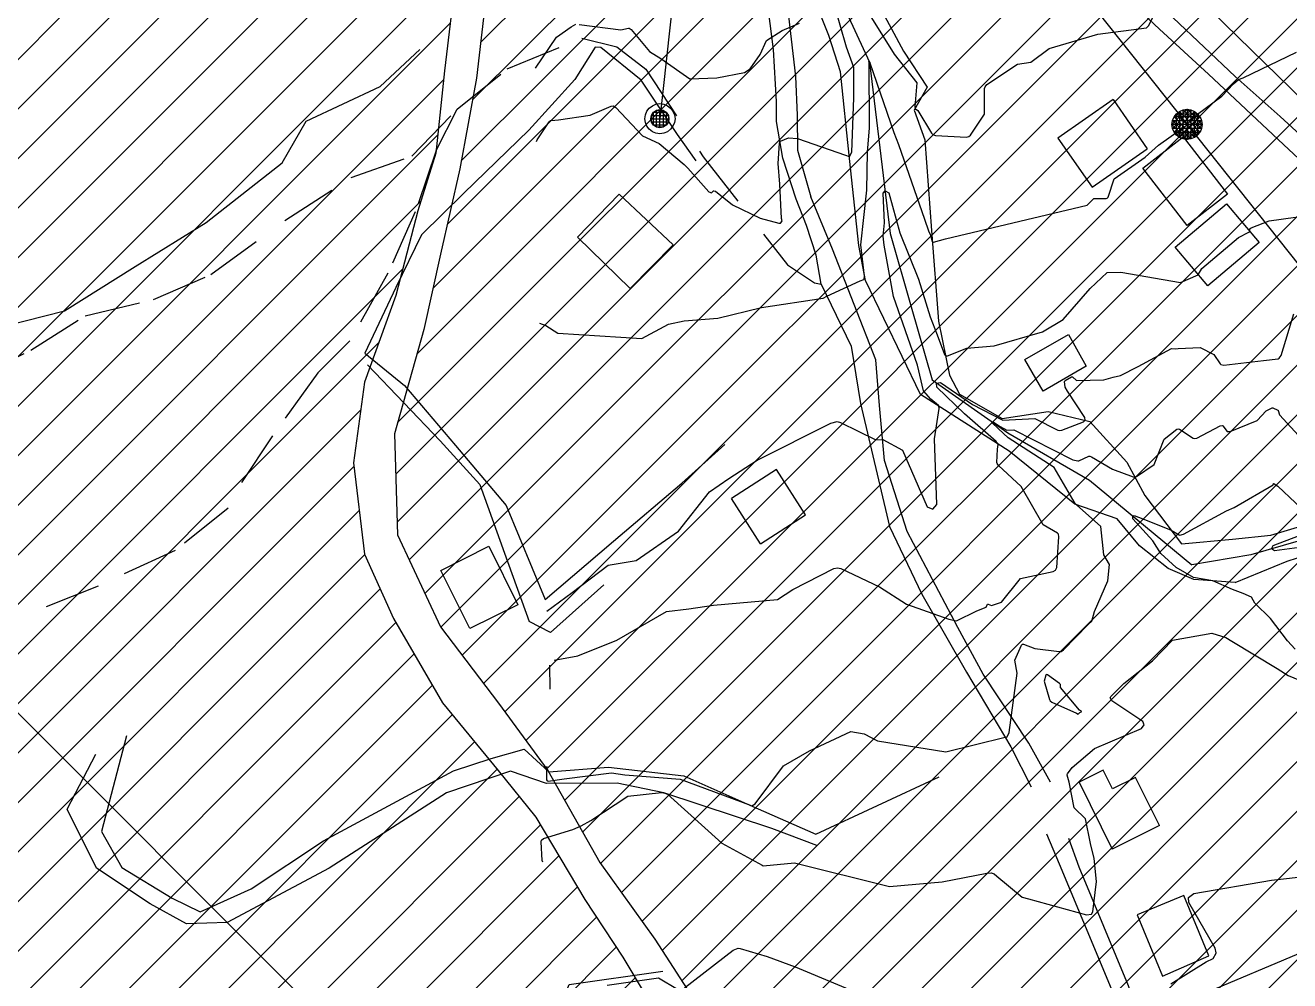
# Model space of a CAD drawing. Extents: x 13365 to 36625, y 86498 to 171760.
# Drawn here: x 14582.9 to 14808.6, y 87735.4 to 87905.8 of the extents above; entities that cross this region are included whole.
import ezdxf

# ---------------------------------------------------------------- set-up
doc = ezdxf.new("R2010")
doc.units = 0
doc.header["$LTSCALE"] = 5
doc.header["$MEASUREMENT"] = 0
for name, pattern in [('A_CONTINUOUS_LINE', [0]), ('EASEMENT_2', [5.5, 2, -1.5, 2]), ('KERB', [16, 5, -6, 5])]:
    doc.linetypes.add(name, pattern=pattern)
doc.layers.get('0').update_dxf_attribs({"linetype": 'A_CONTINUOUS_LINE'})
for name, color, linetype in [('Agricultural', 40, 'Continuous'), ('BOUNDARY', 7, 'A_CONTINUOUS_LINE'), ('CONTOUR', 255, 'Continuous'), ('DRAINAGE', 162, 'A_CONTINUOUS_LINE'), ('ELECTRIC', 240, 'A_CONTINUOUS_LINE'), ('EXISTING BUILDING', 21, 'A_CONTINUOUS_LINE'), ('EXISTING ROAD', 25, 'A_CONTINUOUS_LINE'), ('RELIEF', 255, 'A_CONTINUOUS_LINE'), ('Residential', 51, 'Continuous'), ('STREAM & RIVER FRONT', 161, 'A_CONTINUOUS_LINE'), ('TELECOM', 94, 'A_CONTINUOUS_LINE'), ('text', 7, 'Continuous')]:
    doc.layers.add(name, color=color, linetype=linetype)

# ---------------------------------------------------------------- blocks, each defined once
blk = doc.blocks.new('S038')
at = {"color": 0}
for p, q in [((-0.5, 0), (0, 0.5)), ((-0.48, -0.13), (0.13, 0.48)), ((0.25, 0.43), (-0.43, -0.25)), ((-0.35, 0.35), (-0.25, 0.43)), ((-0.25, 0.43), (-0.13, 0.48)), ((0.43, -0.25), (-0.25, 0.43)), ((-0.25, 0.43), (-0.25, -0.43)), ((-0.13, 0.48), (0, 0.5)), ((-0.13, -0.48), (-0.13, 0.48)), ((-0.13, 0.48), (0.48, -0.13)), ((0, 0.5), (0.13, 0.48)), ((0.5, 0), (0, 0.5)), ((0, 0.5), (0, -0.5)), ((0.13, 0.48), (0.25, 0.43)), ((0.13, 0.48), (0.13, -0.48)), ((0.25, 0.43), (0.35, 0.35)), ((0.25, -0.43), (0.25, 0.43)), ((-0.5, 0), (-0.48, 0.13)), ((-0.48, -0.13), (-0.5, 0)), ((0, -0.5), (-0.5, 0)), ((-0.5, 0), (0.5, 0)), ((-0.48, 0.13), (-0.43, 0.25)), ((0.13, -0.48), (-0.48, 0.13)), ((-0.48, 0.13), (0.48, 0.13)), ((-0.43, 0.25), (-0.35, 0.35)), ((0.43, 0.25), (-0.43, 0.25)), ((-0.43, 0.25), (0.25, -0.43)), ((-0.35, -0.35), (0.35, 0.35)), ((0.35, -0.35), (-0.35, 0.35)), ((-0.35, 0.35), (0.35, 0.35)), ((-0.35, -0.35), (-0.35, 0.35)), ((-0.25, -0.43), (0.43, 0.25)), ((0.48, 0.13), (-0.13, -0.48)), ((0, -0.5), (0.5, 0)), ((0.35, 0.35), (0.43, 0.25)), ((0.35, 0.35), (0.35, -0.35)), ((0.43, 0.25), (0.48, 0.13)), ((0.48, 0.13), (0.5, 0)), ((0.5, 0), (0.48, -0.13)), ((-0.43, -0.25), (-0.48, -0.13)), ((0.48, -0.13), (-0.48, -0.13)), ((-0.35, -0.35), (-0.43, -0.25)), ((-0.43, -0.25), (0.43, -0.25)), ((-0.25, -0.43), (-0.35, -0.35)), ((0.35, -0.35), (-0.35, -0.35)), ((0.35, -0.35), (0.25, -0.43)), ((0.43, -0.25), (0.35, -0.35)), ((0.48, -0.13), (0.43, -0.25)), ((-0.13, -0.48), (-0.25, -0.43)), ((0, -0.5), (-0.13, -0.48)), ((0.13, -0.48), (0, -0.5)), ((0.25, -0.43), (0.13, -0.48))]:
    blk.add_line(p, q, dxfattribs=at)
blk = doc.blocks.new('S034')
at = {"color": 0}
for p, q in [((-0.35, 0.35), (-0.25, 0.43)), ((-0.25, 0.43), (-0.13, 0.48)), ((-0.13, 0.48), (0, 0.5)), ((0, 0.5), (0.13, 0.48)), ((0.13, 0.48), (0.25, 0.43)), ((0.25, 0.43), (0.35, 0.35)), ((-0.5, 0), (-0.48, 0.13)), ((-0.48, -0.13), (-0.5, 0)), ((-0.48, 0.13), (-0.43, 0.25)), ((-0.43, 0.25), (-0.35, 0.35)), ((-0.3, 0), (-0.28, 0.11)), ((-0.28, -0.11), (-0.3, 0)), ((0.3, 0), (-0.3, 0)), ((-0.28, 0.11), (-0.21, 0.21)), ((-0.28, -0.11), (-0.28, 0.11)), ((-0.28, 0.11), (0.28, 0.11)), ((-0.21, 0.21), (-0.11, 0.28)), ((-0.21, -0.21), (-0.21, 0.21)), ((-0.21, 0.21), (0.21, 0.21)), ((-0.11, 0.28), (0, 0.3)), ((-0.11, -0.28), (-0.11, 0.28)), ((-0.11, 0.28), (0.11, 0.28)), ((0, 0.3), (0.11, 0.28)), ((0, -0.3), (0, 0.3)), ((0.11, 0.28), (0.21, 0.21)), ((0.11, 0.28), (0.11, -0.28)), ((0.21, 0.21), (0.28, 0.11)), ((0.21, 0.21), (0.21, -0.21)), ((0.28, 0.11), (0.3, 0)), ((0.28, 0.11), (0.28, -0.11)), ((0.3, 0), (0.28, -0.11)), ((0.35, 0.35), (0.43, 0.25)), ((0.43, 0.25), (0.48, 0.13)), ((0.48, 0.13), (0.5, 0)), ((0.5, 0), (0.48, -0.13)), ((-0.43, -0.25), (-0.48, -0.13)), ((-0.35, -0.35), (-0.43, -0.25)), ((-0.25, -0.43), (-0.35, -0.35)), ((-0.21, -0.21), (-0.28, -0.11)), ((0.28, -0.11), (-0.28, -0.11)), ((-0.11, -0.28), (-0.21, -0.21)), ((0.21, -0.21), (-0.21, -0.21)), ((0, -0.3), (-0.11, -0.28)), ((0.11, -0.28), (-0.11, -0.28)), ((0.11, -0.28), (0, -0.3)), ((0.21, -0.21), (0.11, -0.28)), ((0.28, -0.11), (0.21, -0.21)), ((0.35, -0.35), (0.25, -0.43)), ((0.43, -0.25), (0.35, -0.35)), ((0.48, -0.13), (0.43, -0.25)), ((-0.13, -0.48), (-0.25, -0.43)), ((0, -0.5), (-0.13, -0.48)), ((0.13, -0.48), (0, -0.5)), ((0.25, -0.43), (0.13, -0.48))]:
    blk.add_line(p, q, dxfattribs=at)

msp = doc.modelspace()

# ---------------------------------------------------------------- hatches: boundary and pattern name
at = {"layer": 'Agricultural', "linetype": 'Continuous'}
h = msp.add_hatch(dxfattribs=at)
h.set_pattern_fill('ANSI31', color=256, scale=50, style=0)
h.paths.add_polyline_path([(14359.56, 87885.11), (14378.03, 87892.33), (14424.57, 87914.89), (14469.43, 87941.03), (14519.91, 87970.91), (14585.33, 87989.58), (14633.94, 88002.66), (14656.16, 88008.87), (14671.65, 88009.67), (14676.81, 88008.08), (14678.8, 88005.7), (14677.61, 88001.73), (14675.62, 87988.64), (14673.63, 87976.74), (14671.25, 87959.68), (14665.3, 87944.21), (14662.52, 87933.1), (14660.13, 87917.63), (14657.76, 87897.71), (14656.17, 87883.03), (14652.99, 87872.72), (14649.02, 87857.64), (14643.46, 87842.17), (14641.47, 87827.76), (14643.46, 87811.49), (14648.62, 87799.99), (14657.36, 87784.91), (14667.31, 87772.86), (14674.06, 87764.53), (14682.8, 87749.85), (14689.55, 87739.54), (14697.89, 87725.65), (14705.45, 87715.23), (14716.97, 87699.76), (14727.69, 87686.27), (14739.21, 87675.56), (14749.93, 87668.02), (14762.64, 87661.28), (14774.2, 87655.17), (14792.07, 87642.87), (14799.61, 87637.71), (14807.95, 87627), (14814.31, 87617.88), (14817.48, 87607.96), (14816.69, 87594.35), (14814.31, 87582.45), (14813.11, 87574.52), (14809.54, 87568.17), (14803.19, 87565.39), (14791.27, 87565.39), (14775.78, 87568.17), (14760.69, 87568.17), (14743.59, 87566.12), (14735.25, 87560.57), (14730.48, 87554.22), (14726.11, 87545.09), (14723.73, 87537.16), (14718.17, 87533.19), (14705.46, 87529.62), (14695.14, 87526.85), (14686, 87522.88), (14671.01, 87520.42), (14661, 87510.86), (14653.18, 87490.88), (14654.05, 87459.61), (14656.22, 87446.57), (14654.92, 87434.84), (14645.35, 87427.89), (14633.17, 87428.33), (14622.51, 87430.95), (14609.52, 87435.18), (14597.37, 87441.39), (14586.35, 87448.73), (14574.76, 87454.1), (14559.62, 87458.31), (14545.27, 87462.29), (14530.53, 87465.08), (14518.18, 87467.47), (14504.23, 87470.25), (14492.67, 87472.24), (14483.11, 87474.23), (14470.76, 87476.22), (14460.8, 87477.02), (14450.84, 87478.21), (14444.46, 87478.21)])
at = {"layer": 'Residential', "linetype": 'Continuous'}
h = msp.add_hatch(dxfattribs=at)
h.set_pattern_fill('ANSI31', color=256, scale=50, style=0)
edge = h.paths.add_edge_path()
edge.add_line((15022.91, 87431.89), (15035.79, 87436.34))
edge.add_line((15035.79, 87436.34), (15043.22, 87441.78))
edge.add_line((15043.22, 87441.78), (15043.71, 87449.7))
edge.add_line((15043.71, 87449.7), (15034.8, 87456.13))
edge.add_line((15034.8, 87456.13), (15028.36, 87467.02))
edge.add_line((15028.36, 87467.02), (15025.88, 87484.84))
edge.add_line((15025.88, 87484.84), (15029.78, 87504.69))
edge.add_line((15029.78, 87504.69), (15031.86, 87519.92))
edge.add_line((15031.86, 87519.92), (15031.16, 87537.23))
edge.add_line((15031.16, 87537.23), (15027.68, 87559.49))
edge.add_line((15027.68, 87559.49), (15018.67, 87592.03))
edge.add_line((15018.67, 87592.03), (15008.97, 87620.42))
edge.add_line((15008.97, 87620.42), (14997.88, 87650.88))
edge.add_line((14997.88, 87650.88), (14984.66, 87673.16))
edge.add_line((14984.66, 87673.16), (14971.49, 87693.93))
edge.add_line((14971.49, 87693.93), (14960.4, 87712.1))
edge.add_line((14960.4, 87712.1), (14952.09, 87729.41))
edge.add_line((14952.09, 87729.41), (14943.78, 87752.41))
edge.add_line((14943.78, 87752.41), (14938.93, 87775.26))
edge.add_line((14938.93, 87775.26), (14935.46, 87794.65))
edge.add_line((14935.46, 87794.65), (14936.85, 87816.11))
edge.add_line((14936.85, 87816.11), (14940.29, 87832.21))
edge.add_line((14940.29, 87832.21), (14939.59, 87847.44))
edge.add_line((14939.59, 87847.44), (14934.74, 87861.98))
edge.add_line((14934.74, 87861.98), (14931.28, 87878.6))
edge.add_line((14931.28, 87878.6), (14927.81, 87895.91))
edge.add_line((14927.81, 87895.91), (14925.73, 87913.22))
edge.add_line((14925.73, 87913.22), (14919.5, 87926.37))
edge.add_line((14919.5, 87926.37), (14909.1, 87938.83))
edge.add_line((14909.1, 87938.83), (14899.4, 87950.61))
edge.add_line((14899.4, 87950.61), (14891.08, 87960.99))
edge.add_line((14891.08, 87960.99), (14880.68, 87969.99))
edge.add_line((14880.68, 87969.99), (14869.59, 87977.61))
edge.add_line((14869.59, 87977.61), (14863.35, 87986.61))
edge.add_line((14863.35, 87986.61), (14856.42, 87994.92))
edge.add_line((14856.42, 87994.92), (14849.47, 87997.81))
edge.add_line((14849.47, 87997.81), (14841.46, 88000.48))
edge.add_line((14841.46, 88000.48), (14833, 88001.37))
edge.add_line((14833, 88001.37), (14824.1, 87998.7))
edge.add_line((14824.1, 87998.7), (14816.08, 87993.81))
edge.add_line((14816.08, 87993.81), (14804.96, 87987.73))
edge.add_line((14804.96, 87987.73), (14799.16, 87981.8))
edge.add_line((14799.16, 87981.8), (14791.69, 87973.99))
edge.add_line((14791.69, 87973.99), (14783.13, 87967.57))
edge.add_line((14783.13, 87967.57), (14772.03, 87962.69))
edge.add_line((14772.03, 87962.69), (14765.15, 87960.73))
edge.add_line((14765.15, 87960.73), (14752.37, 87959.75))
edge.add_line((14752.37, 87959.75), (14742.54, 87960.24))
edge.add_line((14742.54, 87960.24), (14732.22, 87962.69))
edge.add_line((14732.22, 87962.69), (14725.34, 87969.57))
edge.add_line((14725.34, 87969.57), (14716.5, 87975.95))
edge.add_line((14716.5, 87975.95), (14711.58, 87986.26))
edge.add_line((14711.58, 87986.26), (14709.62, 88000.01))
edge.add_line((14709.62, 88000.01), (14703.23, 88015.23))
edge.add_line((14703.23, 88015.23), (14691.92, 88017.68))
edge.add_line((14691.92, 88017.68), (14683.08, 88013.27))
edge.add_line((14683.08, 88013.27), (14681.6, 87999.52))
edge.add_line((14681.6, 87999.52), (14680.13, 87986.26))
edge.add_line((14680.13, 87986.26), (14677.18, 87969.08))
edge.add_line((14677.18, 87969.08), (14673.25, 87954.35))
edge.add_line((14673.25, 87954.35), (14669.31, 87943.55))
edge.add_line((14669.31, 87943.55), (14666.86, 87933.24))
edge.add_line((14666.86, 87933.24), (14665.38, 87921.45))
edge.add_line((14665.38, 87921.45), (14664.89, 87908.69))
edge.add_line((14664.89, 87908.69), (14663.42, 87896.41))
edge.add_line((14663.42, 87896.41), (14660.47, 87880.21))
edge.add_line((14660.47, 87880.21), (14657.03, 87864.99))
edge.add_line((14657.03, 87864.99), (14654.06, 87851.56))
edge.add_line((14654.06, 87851.56), (14648.81, 87832.93))
edge.add_line((14648.81, 87832.93), (14649.36, 87814.9))
edge.add_line((14649.36, 87814.9), (14657.01, 87798.51))
edge.add_line((14657.01, 87798.51), (14667.4, 87784.86))
edge.add_line((14667.4, 87784.86), (14676.15, 87772.84))
edge.add_line((14676.15, 87772.84), (14685.45, 87756.45))
edge.add_line((14685.45, 87756.45), (14695.29, 87742.79))
edge.add_line((14695.29, 87742.79), (14710.06, 87719.85))
edge.add_line((14710.06, 87719.85), (14724.35, 87700))
edge.add_line((14724.35, 87700), (14734.2, 87685.25))
edge.add_line((14734.2, 87685.25), (14747.87, 87673.78))
edge.add_line((14747.87, 87673.78), (14760.44, 87666.68))
edge.add_line((14760.44, 87666.68), (14772.47, 87660.12))
edge.add_line((14772.47, 87660.12), (14785.05, 87651.93))
edge.add_line((14785.05, 87651.93), (14798.18, 87644.83))
edge.add_line((14798.18, 87644.83), (14809.66, 87633.9))
edge.add_line((14809.66, 87633.9), (14819.5, 87619.7))
edge.add_line((14819.5, 87619.7), (14822.29, 87603.57))
edge.add_line((14822.29, 87603.57), (14820.1, 87585.55))
edge.add_line((14820.1, 87585.55), (14814.09, 87568.07))
edge.add_line((14814.09, 87568.07), (14802.05, 87560.96))
edge.add_line((14802.05, 87560.96), (14784.56, 87562.06))
edge.add_line((14784.56, 87562.06), (14770.34, 87563.7))
edge.add_line((14770.34, 87563.7), (14755.57, 87564.79))
edge.add_line((14755.57, 87564.79), (14744.09, 87561.51))
edge.add_line((14744.09, 87561.51), (14735.34, 87554.95))
edge.add_line((14735.34, 87554.95), (14730.14, 87544.31))
edge.add_line((14730.14, 87544.31), (14724.93, 87533.02))
edge.add_line((14724.93, 87533.02), (14712.32, 87529.11))
edge.add_line((14712.32, 87529.11), (14697.53, 87523.46))
edge.add_line((14697.53, 87523.46), (14685.79, 87518.25))
edge.add_line((14685.79, 87518.25), (14675.35, 87516.08))
edge.add_line((14675.35, 87516.08), (14667.09, 87510.86))
edge.add_line((14667.09, 87510.86), (14661.44, 87499.57))
edge.add_line((14661.44, 87499.57), (14657.96, 87490.88))
edge.add_line((14657.96, 87490.88), (14657.96, 87477.85))
edge.add_line((14657.96, 87477.85), (14659.26, 87463.95))
edge.add_line((14659.26, 87463.95), (14662.74, 87453.52))
edge.add_line((14662.74, 87453.52), (14667.96, 87450.05))
edge.add_line((14667.96, 87450.05), (14677.09, 87451.35))
edge.add_line((14677.09, 87451.35), (14688.83, 87455.26))
edge.add_line((14688.83, 87455.26), (14700.14, 87459.61))
edge.add_line((14700.14, 87459.61), (14709.27, 87459.61))
edge.add_line((14709.27, 87459.61), (14721.88, 87459.61))
edge.add_line((14721.88, 87459.61), (14733.62, 87459.61))
edge.add_line((14733.62, 87459.61), (14746.67, 87457))
edge.add_line((14746.67, 87457), (14755.37, 87456.56))
edge.add_line((14755.37, 87456.56), (14767.11, 87456.13))
edge.add_line((14767.11, 87456.13), (14784.93, 87455.26))
edge.add_line((14784.93, 87455.26), (14800.59, 87454.39))
edge.add_line((14800.59, 87454.39), (14815.52, 87454.02))
edge.add_line((14815.52, 87454.02), (14832.48, 87455.32))
edge.add_line((14832.48, 87455.32), (14853.35, 87457.49))
edge.add_line((14853.35, 87457.49), (14872.05, 87463.58))
edge.add_line((14872.05, 87463.58), (14896.84, 87466.62))
edge.add_line((14896.84, 87466.62), (14909.01, 87476.61))
edge.add_line((14909.01, 87476.61), (14917.71, 87485.73))
edge.add_line((14917.71, 87485.73), (14923.8, 87498.33))
edge.add_line((14923.8, 87498.33), (14936.41, 87500.07))
edge.add_line((14936.41, 87500.07), (14950.76, 87491.81))
edge.add_line((14950.76, 87491.81), (14962.06, 87474.44))
edge.add_line((14962.06, 87474.44), (14980.32, 87461.84))
edge.add_line((14980.32, 87461.84), (14988.23, 87450.69))
edge.add_line((14988.23, 87450.69), (14999.13, 87438.32))
edge.add_line((14999.13, 87438.32), (15010.52, 87431.89))

# ---------------------------------------------------------------- linework, layer by layer
at = {"layer": 'Agricultural', "linetype": 'Continuous'}
msp.add_lwpolyline([(14660.13, 87917.63), (14657.76, 87897.71), (14656.17, 87883.03), (14652.99, 87872.72), (14649.02, 87857.64), (14643.46, 87842.17), (14641.47, 87827.76), (14643.46, 87811.49), (14648.62, 87799.99), (14657.36, 87784.91), (14667.31, 87772.86), (14674.06, 87764.53), (14682.8, 87749.85), (14689.55, 87739.54), (14697.89, 87725.65)], dxfattribs=at)
at = {"layer": 'BOUNDARY', "linetype": 'Continuous'}
msp.add_lwpolyline([(14702.65, 87881.65), (14699.34, 87886.35), (14692.84, 87896.02), (14685.62, 87901.88), (14684.63, 87901.91), (14680.98, 87896.17), (14672.79, 87887.1), (14661.17, 87875.86), (14653.63, 87868.44), (14649.05, 87859.02), (14643.51, 87847.3)], dxfattribs=at)
at = {"layer": 'CONTOUR', "color": 33, "linetype": 'A_CONTINUOUS_LINE'}
for points in [[(14674.13, 87885.06), (14674.25, 87885.37), (14676.41, 87888.6), (14676.66, 87888.83), (14676.76, 87888.86), (14678.09, 87888.94), (14683.71, 87889.81), (14687.5, 87891.41), (14687.83, 87891.43), (14688.33, 87891.16), (14693.08, 87886.09), (14696.02, 87884.74), (14700.5, 87881.01), (14701.19, 87880.33), (14704.93, 87876.1), (14705.36, 87875.9), (14705.4, 87875.92), (14705.77, 87876.3), (14705.82, 87876.31), (14706.12, 87876.22), (14709.14, 87873.76), (14714.09, 87871.38), (14717.43, 87870.51), (14717.71, 87870.53), (14717.74, 87870.55), (14717.98, 87870.94), (14717.89, 87871.35), (14717.61, 87877.48), (14717.27, 87881.14), (14717.51, 87884.77), (14717.61, 87885.05), (14717.7, 87885.13), (14719.13, 87885.76), (14720.72, 87885.62), (14729.3, 87882.65), (14729.94, 87882.43), (14730, 87882.44), (14730.41, 87883.16), (14730.81, 87892.87), (14730.79, 87898.32), (14729.46, 87901.94), (14724.97, 87917.69)], [(14733.36, 87908.11), (14737.96, 87900.67), (14742.02, 87895.58), (14741.68, 87891.29), (14741.74, 87890.95), (14741.77, 87890.92), (14742.19, 87890.59), (14744.64, 87886.57), (14744.91, 87886.31), (14745.37, 87886.17), (14750.87, 87885.88), (14751.34, 87885.98), (14751.61, 87886.21), (14754.12, 87889.99), (14754.12, 87894.52), (14754.21, 87894.87), (14754.55, 87895.26), (14759.98, 87898.89), (14762.35, 87899.27), (14765.68, 87901.7), (14774.36, 87904.23), (14783.02, 87905.38), (14783.45, 87905.76), (14784.32, 87907.64)], [(14673.99, 87898.16), (14677.72, 87903.71), (14680.35, 87905.55), (14681.16, 87906.03)], [(14681.79, 87905.97), (14689.22, 87905.03), (14690.56, 87905.32), (14690.67, 87905.31), (14691.02, 87905.08), (14694.34, 87901.12), (14696.37, 87899.88), (14701.54, 87896.25), (14706.32, 87896.43), (14711.26, 87897.41), (14712.31, 87898.07), (14714.1, 87900.62), (14715.21, 87903.12), (14717.98, 87904.89), (14721.12, 87906.23)], [(14674.66, 87852.68), (14675.84, 87852.24), (14677.97, 87850.89), (14692.95, 87849.92), (14697.7, 87852.51), (14700.52, 87853.08), (14706.54, 87853.58), (14714.28, 87855.48), (14725.34, 87857.16), (14725.96, 87857.52), (14731.91, 87860.21), (14732.59, 87860.48), (14732.63, 87860.51), (14732.65, 87860.55), (14732.72, 87861.07), (14732.01, 87866.65), (14733.12, 87876.38), (14733.24, 87883.18), (14733.58, 87887.53), (14733.55, 87899.23), (14733.54, 87899.27), (14733.48, 87899.41), (14733.49, 87899.43), (14733.5, 87899.42), (14733.57, 87899.33), (14733.62, 87899.25), (14733.66, 87899.2), (14733.66, 87899.15), (14737.92, 87886.67), (14738.77, 87884.56), (14743.43, 87871.21), (14744.14, 87869.17), (14744.46, 87868.39), (14744.78, 87867.25), (14744.84, 87867.17), (14745.02, 87867.15), (14747.13, 87867.74), (14772.41, 87873.75), (14773.65, 87874.93), (14775.85, 87874.9), (14776.02, 87874.95), (14776.19, 87875.18), (14777.23, 87878.41), (14782.8, 87882.28), (14785.17, 87884.45), (14789.25, 87887.36), (14789.51, 87887.66), (14789.52, 87887.71), (14789.55, 87888.37), (14789.99, 87888.78), (14790.03, 87888.8), (14790.07, 87888.81), (14790.53, 87888.75), (14796.49, 87893.18), (14798.55, 87895.37), (14799.43, 87896.15), (14800.27, 87896.46), (14809.77, 87901)], [(14677.32, 87792.57), (14681.54, 87793.33), (14688.5, 87796.13), (14697.33, 87801.24), (14701.36, 87801.68), (14705.73, 87802.35), (14717.15, 87803.39), (14719.91, 87805.17), (14727.22, 87808.88), (14727.86, 87809.03), (14728.45, 87808.9), (14735.37, 87805.61), (14740.21, 87802.54), (14747.75, 87799.87), (14749.14, 87799.55), (14752.76, 87801.36), (14754.41, 87801.98), (14754.65, 87802.52), (14754.69, 87802.56), (14754.74, 87802.56), (14755.36, 87802.32), (14757.16, 87802.87), (14760.51, 87807.1), (14766.39, 87808.35), (14766.81, 87808.61), (14767, 87809.06), (14767.39, 87814.57), (14767.29, 87815.05), (14767.13, 87815.22), (14764.57, 87816.72), (14760.66, 87823.52), (14756.61, 87827.28), (14756.36, 87827.64), (14756.33, 87827.82), (14756.42, 87830.18), (14756.56, 87831.03), (14756.55, 87831.1), (14756.21, 87831.59), (14750.57, 87836.49), (14745.58, 87841.26), (14745.56, 87841.97), (14746.25, 87842.09), (14751.94, 87838.19), (14757.39, 87835.36), (14763.11, 87835.66), (14767.18, 87833.6), (14767.53, 87833.51), (14767.89, 87833.57), (14771.8, 87835.06), (14772.07, 87835.34), (14772.01, 87835.82), (14768.93, 87840.53), (14768.53, 87841.28), (14768.4, 87842.25), (14768.42, 87842.33), (14768.5, 87842.42), (14769.64, 87843.1), (14769.76, 87843.12), (14769.83, 87843.09), (14770.53, 87842.45), (14775.39, 87842.58), (14777.06, 87843.03), (14778.36, 87843.33), (14781.56, 87844.93), (14787.5, 87848.13), (14788.24, 87848.08), (14788.67, 87848.18), (14792.63, 87848.33), (14795.04, 87847.06), (14796.15, 87845.4), (14796.27, 87845.3), (14796.84, 87845.2), (14803.93, 87846), (14806.51, 87846.33), (14806.7, 87846.41), (14807.05, 87846.93), (14809.32, 87854.34)], [(14676.01, 87773.56), (14675.93, 87773.37), (14675.95, 87771.22), (14676.03, 87771.04), (14676.26, 87770.97), (14679.12, 87771.38), (14687.56, 87772.46), (14689.89, 87772.11), (14699.78, 87771.31), (14712.15, 87766.71), (14712.29, 87766.65), (14712.56, 87766.54), (14712.59, 87766.54), (14713.16, 87766.93), (14718.23, 87773.71), (14722.86, 87776.35), (14730.23, 87779.82), (14732.63, 87779.38), (14735, 87778.17), (14747.18, 87776.2), (14757.79, 87778.82), (14758.11, 87778.87), (14758.13, 87778.88), (14758.52, 87779.66), (14759.94, 87790.21), (14759.51, 87792.52), (14760.72, 87795.23), (14760.9, 87795.4), (14761.08, 87795.4), (14763.09, 87794.63), (14767.43, 87794.07), (14767.77, 87794.11), (14768.2, 87794.37), (14772.6, 87798.92), (14773.25, 87799.52), (14773.75, 87801.26), (14776.13, 87806.7), (14776.41, 87809.61), (14775.42, 87811.35), (14774.85, 87816.41), (14770.51, 87820.29), (14770.32, 87820.52), (14766.57, 87826.93), (14758.35, 87832.24), (14756.58, 87833.84), (14755.48, 87834.89), (14755.47, 87835.05), (14755.63, 87835.08), (14756.89, 87834.21), (14758.09, 87833.59), (14759.36, 87833.65), (14769.88, 87828.32), (14770.79, 87828.1), (14770.96, 87828.13), (14772.72, 87828.92), (14772.89, 87828.95), (14773.22, 87828.85), (14776.96, 87826.63), (14780.62, 87825.25), (14780.93, 87825.22), (14781.22, 87825.32), (14784.38, 87827.47), (14786.19, 87831.99), (14788.44, 87833.76), (14788.66, 87833.84), (14788.91, 87833.78), (14791.38, 87832.14), (14791.63, 87832.07), (14792.03, 87832.15), (14796.17, 87834.34), (14796.58, 87834.39), (14796.67, 87834.34), (14797.44, 87833.37), (14797.53, 87833.32), (14797.95, 87833.34), (14802.78, 87835.33), (14804.37, 87837.01), (14805.43, 87837.55), (14805.52, 87837.57), (14805.6, 87837.55), (14806.45, 87837.17), (14806.51, 87837.13), (14806.54, 87837.07), (14806.77, 87836.34), (14813.49, 87829)], [(14809.53, 87794.49), (14808.19, 87795.97), (14805.16, 87799.97), (14802.38, 87802.69), (14801.78, 87803.77), (14800.29, 87804.47), (14798.37, 87805.13), (14794.84, 87806.7), (14791.41, 87807.28), (14788.33, 87809.11), (14785.57, 87811.56), (14784.14, 87813.85), (14780.61, 87817.76), (14780.59, 87818.26), (14780.85, 87818.35), (14783.46, 87817.32), (14787.4, 87815.74), (14788.84, 87814.91), (14788.97, 87814.87), (14789.64, 87815.03), (14797.29, 87819.18), (14798.65, 87819.81), (14805.62, 87823.84), (14805.69, 87824.05), (14805.7, 87824.06), (14805.73, 87824.06), (14805.96, 87823.91), (14806.45, 87823.58), (14812.79, 87817.66)], [(14812.09, 87812.89), (14805.87, 87812.05), (14805.36, 87812.42), (14805.63, 87812.98), (14811.39, 87815.22)], [(14675.28, 87756.5), (14675.17, 87756.78), (14674.99, 87760.16), (14675.07, 87760.45), (14675.42, 87760.72), (14680.64, 87762.35), (14682.11, 87763), (14683.85, 87763.97), (14690.47, 87768.26), (14696.45, 87768.94), (14696.79, 87768.89), (14696.91, 87768.88), (14697.05, 87768.83), (14697.56, 87768.63), (14707.25, 87759.88), (14714.43, 87755.97), (14714.63, 87755.86), (14720.2, 87756.39), (14737.16, 87752.18), (14746.53, 87752.97), (14754.53, 87754.54), (14755.3, 87754.61), (14755.82, 87754.45), (14756.29, 87754.03), (14760.86, 87750.25), (14761.98, 87749.99), (14772.31, 87747.09), (14773.21, 87747.24), (14773.46, 87747.64), (14774.11, 87753.07), (14773.7, 87757.16), (14773.03, 87759.82), (14772.13, 87764.21), (14770.12, 87766.2), (14769.24, 87770.78), (14768.86, 87772.04), (14768.85, 87772.14), (14768.9, 87772.25), (14769.76, 87773.37), (14773.74, 87776.76), (14782.14, 87780.34), (14782.6, 87781), (14782.36, 87781.59), (14776.81, 87785.27), (14776.53, 87785.81), (14776.63, 87786.08), (14779, 87788.41), (14784.11, 87792.45), (14787.64, 87796.12), (14794.68, 87797.34), (14797.2, 87796.57), (14798.26, 87795.96), (14806.33, 87791.05), (14808.32, 87789.81), (14811.66, 87788.44)], [(14676.48, 87791.63), (14676.51, 87787.36)], [(14787.34, 87734.78), (14793.66, 87738.72), (14794.94, 87739.3), (14795.46, 87740.27), (14795.48, 87740.35), (14795.29, 87741.15), (14790.55, 87749.3), (14790.54, 87750.18), (14791.5, 87750.93), (14805.36, 87753.31), (14812.23, 87754.08)], [(14700.55, 87734.06), (14709.26, 87740.78), (14710.14, 87741.14), (14710.53, 87741.12), (14715.34, 87739.67), (14720.31, 87737.86), (14736.14, 87731.26)], [(14686.75, 87734.56), (14695.91, 87735.85), (14699.32, 87733.82)]]:
    msp.add_lwpolyline(points, dxfattribs=at)
at = {"layer": 'CONTOUR', "color": 252, "linetype": 'A_CONTINUOUS_LINE'}
msp.add_lwpolyline([(14676.01, 87801.3), (14680.53, 87804.6), (14686.94, 87809.49), (14691.95, 87810.31), (14699.47, 87815.55), (14705.04, 87822.59), (14708.49, 87824.98), (14713.51, 87828.21), (14726.69, 87834.84), (14727.84, 87835.11), (14728.39, 87834.98), (14734.73, 87831.84), (14735.94, 87831.89), (14739.47, 87830), (14743.9, 87819.92), (14744.88, 87819.46), (14745.61, 87820.35), (14745.17, 87832.05), (14746.02, 87837.43), (14745.98, 87837.87), (14745.9, 87837.98), (14744.56, 87839.14), (14743.22, 87840.62), (14742.14, 87845.17), (14737.87, 87857.42), (14736.2, 87866.6), (14736, 87868.19), (14736.27, 87870.59), (14736.02, 87875.88), (14736.38, 87876.28), (14737.01, 87875.9), (14738.99, 87868.81), (14742.34, 87860.51), (14744.43, 87853.81), (14745.65, 87850.62), (14746.95, 87847.06), (14747.17, 87846.83), (14747.48, 87846.82), (14750.94, 87848.24), (14755.81, 87848.61), (14764.49, 87851.14), (14768.14, 87853.34), (14772.96, 87858.85), (14776.01, 87861.74), (14778.47, 87861.77), (14789.07, 87859.96), (14792.27, 87861.31), (14792.89, 87862.41), (14799.43, 87867.94), (14801.31, 87868.94), (14801.44, 87869.05), (14801.45, 87869.09), (14801.48, 87869.51), (14801.5, 87869.54), (14801.72, 87869.71), (14804.93, 87870.93), (14809.64, 87871.57)], dxfattribs=at)
at = {"layer": 'CONTOUR', "linetype": 'A_CONTINUOUS_LINE'}
msp.add_lwpolyline([(14771.44, 87783.34), (14771.42, 87783.37), (14771.09, 87783.61), (14767.67, 87787.68), (14767.67, 87788.16), (14767.67, 87788.2), (14767.51, 87788.37), (14765.38, 87789.93), (14765.13, 87789.97), (14765.06, 87789.9), (14764.75, 87788.8), (14765.69, 87785.53), (14765.82, 87785.3), (14766.12, 87785.06), (14770.51, 87783.07), (14770.82, 87782.94), (14770.84, 87782.94), (14770.87, 87782.95), (14771.15, 87783.2), (14771.42, 87783.32), (14771.44, 87783.34)], dxfattribs=at)
at = {"layer": 'DRAINAGE', "linetype": 'Continuous'}
msp.add_line((14772.86, 87824.66), (14791.13, 87809.54), dxfattribs=at)
at = {"layer": 'ELECTRIC', "linetype": 'A_CONTINUOUS_LINE'}
for p, q in [((14778.32, 87924.37), (14844.95, 87859.11)), ((14698.77, 87912.72), (14696.18, 87889.16)), ((14790.48, 87731.87), (14829.42, 87748.35))]:
    msp.add_line(p, q, dxfattribs=at)
at = {"layer": 'EXISTING BUILDING', "linetype": 'KERB'}
msp.add_line((14777.05, 87892.56), (14783.15, 87883.77), dxfattribs=at)
at = {"layer": 'EXISTING BUILDING', "linetype": 'A_CONTINUOUS_LINE'}
for p, q in [((14688.92, 87875.69), (14681.49, 87868)), ((14797.3, 87873.96), (14803.11, 87867.07)), ((14714.15, 87813.28), (14708.94, 87821.38)), ((14785.32, 87763.03), (14776.89, 87758.85))]:
    msp.add_line(p, q, dxfattribs=at)
at = {"layer": 'EXISTING BUILDING', "linetype": 'KERB'}
msp.add_lwpolyline([(14777.05, 87892.56), (14767.19, 87885.71), (14773.3, 87876.92), (14783.15, 87883.77)], dxfattribs=at)
at = {"layer": 'EXISTING BUILDING', "linetype": 'A_CONTINUOUS_LINE'}
for points in [[(14782.34, 87880.34), (14789.54, 87885.93), (14797.49, 87875.67)], [(14797.49, 87875.67), (14790.28, 87870.09), (14782.34, 87880.34)], [(14681.49, 87868), (14690.86, 87858.84), (14698.52, 87866.67), (14688.92, 87875.69)], [(14803.11, 87867.07), (14793.94, 87859.33), (14788.13, 87866.22), (14797.3, 87873.96)], [(14764.56, 87840.53), (14761.3, 87846.17), (14769.09, 87850.67)], [(14769.09, 87850.67), (14772.28, 87845), (14764.56, 87840.53)], [(14714.15, 87813.28), (14722.17, 87818.45), (14716.96, 87826.54), (14708.94, 87821.38)], [(14662.25, 87798.17), (14657.05, 87808.57), (14665.63, 87812.86), (14670.85, 87802.42), (14662.25, 87798.17)], [(14785.32, 87763.03), (14781.07, 87771.63), (14776.93, 87769.59), (14775.29, 87772.9), (14770.99, 87770.77), (14776.89, 87758.85)], [(14789.71, 87750.56), (14781.34, 87747.1), (14785.88, 87736.14)], [(14785.88, 87736.14), (14794.17, 87739.8), (14789.71, 87750.56)]]:
    msp.add_lwpolyline(points, dxfattribs=at)
at = {"layer": 'EXISTING ROAD', "linetype": 'EASEMENT_2'}
for p, q in [((14656.22, 87883.47), (14659.98, 87890.83)), ((14723.77, 87859.85), (14724.93, 87859.63))]:
    msp.add_line(p, q, dxfattribs=at)
at = {"layer": 'EXISTING ROAD', "linetype": 'KERB'}
for p, q in [((14726.98, 87865.9), (14723.14, 87875.24)), ((14724.93, 87859.63), (14724.05, 87864.83))]:
    msp.add_line(p, q, dxfattribs=at)
for points in [[(14724.05, 87864.83), (14722.36, 87870.09), (14720.51, 87874.77), (14718.09, 87882.14), (14717.01, 87888.64), (14716.98, 87892.2), (14716.44, 87901.49), (14715.18, 87911.43), (14714.14, 87920.7), (14714.16, 87927.04), (14714.39, 87933.84), (14715.63, 87942.58), (14719.9, 87953.11)], [(14723.27, 87949.8), (14719.84, 87945.23), (14718.36, 87940.59), (14717.63, 87934.79), (14716.91, 87928.28), (14717.45, 87918.41), (14719.15, 87907.48), (14720.4, 87896.71), (14720.68, 87889.77), (14720.74, 87883.55), (14723.14, 87875.24)], [(14765.89, 87770.8), (14762.01, 87777.74), (14753.85, 87790.06), (14749.34, 87798.38), (14740.33, 87815.49), (14736.28, 87828.18), (14735.38, 87838), (14734.72, 87846.12), (14726.98, 87865.9)], [(14724.93, 87859.63), (14730.32, 87848.6), (14731.96, 87838.35), (14737.17, 87816.39), (14742.94, 87804.35), (14750.9, 87790.43), (14758.81, 87777.1), (14762.41, 87769.96)], [(14779.43, 87713.66), (14778.76, 87724.92), (14776.78, 87733.92), (14767.48, 87756.14), (14765.22, 87761.5)], [(14769.1, 87760.81), (14770.94, 87755.7), (14779.76, 87734.49), (14780.93, 87730.99), (14781.57, 87715.35), (14781.21, 87723.46)]]:
    msp.add_lwpolyline(points, dxfattribs=at)
at = {"layer": 'EXISTING ROAD', "linetype": 'A_CONTINUOUS_LINE'}
for points in [[(14842.46, 87856.32), (14838.47, 87860.64), (14830.53, 87868.19), (14822.83, 87875), (14814.77, 87882.31), (14806.9, 87889.52), (14798.84, 87896.68), (14787.76, 87907.14), (14782.38, 87912.41), (14778.83, 87916.95), (14775.21, 87922.07), (14773.43, 87926.43), (14772.55, 87932.02), (14772.56, 87936.33), (14774.23, 87942.81), (14775.27, 87945.16), (14777.87, 87950.03), (14779.93, 87953.59)], [(14764.81, 87924.25), (14773.84, 87915.96), (14785.34, 87905.16), (14794.11, 87897.08), (14807.5, 87884.55), (14820.07, 87872.77), (14827.51, 87865.88), (14834.98, 87859.13), (14838.74, 87855.01), (14843.02, 87850.1), (14846.75, 87845.46), (14850.47, 87840.46)]]:
    msp.add_lwpolyline(points, dxfattribs=at)
at = {"layer": 'EXISTING ROAD', "linetype": 'EASEMENT_2'}
for points in [[(14557.71, 87829.64), (14563.09, 87836.12), (14573.75, 87842.85), (14583.9, 87847.85), (14593.58, 87854.01), (14605.82, 87856.92), (14616.04, 87861.33), (14629.22, 87871), (14641.09, 87878.64), (14651.89, 87882.45), (14659.98, 87890.83), (14668.93, 87898.06), (14682.25, 87903.5), (14688.48, 87901.95), (14693.64, 87898.01), (14703.91, 87882.33), (14718.96, 87863.07), (14723.77, 87859.85)], [(14656.22, 87883.47), (14652.52, 87872.52), (14647.63, 87861.6), (14640.84, 87849.51), (14635.12, 87843.83), (14627.02, 87832.58), (14620.51, 87822.79)], [(14619.15, 87819.67), (14609.66, 87812.11), (14595.92, 87805.78), (14571.43, 87796.03), (14554.03, 87788.42), (14535.21, 87781.98), (14522.62, 87778.06), (14503.21, 87772.48), (14484.49, 87763.66), (14464.06, 87753.87), (14440.28, 87748.86), (14425.97, 87746.18), (14410.95, 87745.8), (14382.41, 87747.56)]]:
    msp.add_lwpolyline(points, dxfattribs=at)
at = {"layer": 'RELIEF'}
for p, q in [((14643.51, 87847.3), (14650.58, 87841.57)), ((14798.87, 87806.39), (14791.45, 87806.95)), ((14724.03, 87761.49), (14746.02, 87771.75))]:
    msp.add_line(p, q, dxfattribs=at)
for points in [[(14728.39, 87897.53), (14726.32, 87904), (14721.24, 87916.91), (14718.78, 87923.57), (14719.36, 87931.08), (14721.16, 87936.68), (14728.33, 87943.73), (14730.88, 87947.69)], [(14726.78, 87925.26), (14733.23, 87913.24), (14739.67, 87901.22)], [(14589.89, 87854.9), (14602.54, 87862.78), (14615.18, 87870.66), (14628.77, 87881.26), (14633.05, 87888.72), (14646.25, 87894.88), (14653.36, 87901.51)], [(14739.67, 87901.22), (14743.89, 87894.76), (14741.57, 87890.65), (14743.45, 87885.4)], [(14731.69, 87866.53), (14730.04, 87882.03), (14728.39, 87897.53)], [(14743.45, 87885.4), (14744.68, 87869.21), (14745.91, 87853.02), (14747.86, 87843.4), (14749.66, 87840.02), (14757.28, 87835.64), (14765.48, 87836.92)], [(14770.23, 87820.39), (14758.53, 87829.83), (14742.7, 87839.97), (14732.87, 87860.29), (14731.69, 87866.53)], [(14561.3, 87847.57), (14575.6, 87851.23), (14589.89, 87854.9)], [(14664.04, 87823.88), (14656.97, 87831.66), (14644.01, 87845.27)], [(14650.58, 87841.57), (14659.67, 87830.86), (14668.76, 87820.15), (14675.67, 87803.39), (14687.88, 87813.76), (14700.1, 87824.12), (14707.75, 87831)], [(14765.48, 87836.92), (14772.92, 87835.14), (14779.5, 87827.86), (14782.72, 87821.91), (14789.25, 87813.3)], [(14664.04, 87823.88), (14668.45, 87811.65), (14672.87, 87799.42)], [(14791.45, 87806.95), (14786.88, 87808.89), (14781.8, 87812.93), (14777.81, 87817.74), (14770.23, 87820.39)], [(14789.25, 87813.3), (14798.39, 87814.11), (14805.21, 87814.88), (14818.72, 87818.91)], [(14798.87, 87806.39), (14808.13, 87810.19), (14815.51, 87812.6), (14819.57, 87808.9), (14820.17, 87802.43), (14820.03, 87795.62)], [(14686.17, 87805.99), (14676.63, 87797.46), (14672.87, 87799.42)], [(14600.95, 87779.03), (14596.53, 87761.98), (14600.12, 87755.55), (14609.12, 87750.06), (14614.15, 87747.63)], [(14636.13, 87760.29), (14647.73, 87766.55), (14659.32, 87772.8), (14666.04, 87775.03), (14671.95, 87776.68), (14676.33, 87772.65), (14687.03, 87773.45), (14700.46, 87771.9), (14712.25, 87766.69), (14724.03, 87761.49)], [(14724.16, 87759.47), (14716.16, 87762.51), (14696.87, 87768.86), (14688.57, 87770.61), (14675.93, 87770.54), (14669.54, 87772.77), (14658.1, 87768.9), (14637.14, 87755.41), (14618.92, 87745.74), (14611.66, 87745.52), (14605.23, 87749.08), (14595.61, 87755.44), (14590.38, 87765.99), (14595.51, 87775.76)], [(14614.15, 87747.63), (14623.22, 87751.72), (14636.13, 87760.29)], [(14680.31, 87708.52), (14678.62, 87731.21), (14679.97, 87734.69), (14696.69, 87737.05)]]:
    msp.add_lwpolyline(points, dxfattribs=at)
at = {"layer": 'Residential', "linetype": 'Continuous'}
msp.add_lwpolyline([(14664.89, 87908.69), (14663.42, 87896.41), (14660.47, 87880.21), (14657.03, 87864.99), (14654.06, 87851.56), (14648.81, 87832.93), (14649.36, 87814.9), (14657.01, 87798.51), (14667.4, 87784.86), (14676.15, 87772.84), (14685.45, 87756.45), (14695.29, 87742.79), (14710.06, 87719.85)], dxfattribs=at)
at = {"layer": 'STREAM & RIVER FRONT', "linetype": 'Continuous'}
msp.add_line((14801.65, 87811.35), (14791.13, 87809.54), dxfattribs=at)
for points in [[(14724.94, 87917.94), (14733.58, 87899.24), (14735.44, 87883.96), (14737.3, 87868.69), (14741.02, 87855.61), (14744.74, 87842.54), (14758.29, 87833.08), (14772.86, 87824.66)], [(14824.13, 87792.79), (14823.21, 87801.72), (14820.79, 87812.63), (14815.86, 87815.46), (14801.65, 87811.35)]]:
    msp.add_lwpolyline(points, dxfattribs=at)
at = {"layer": 'TELECOM', "linetype": 'A_CONTINUOUS_LINE'}
msp.add_line((14766.52, 87918.02), (14790.26, 87888.13), dxfattribs=at)
msp.add_lwpolyline([(14790.26, 87888.13), (14814.01, 87858.25), (14832.94, 87826.57)], dxfattribs=at)
at = {"layer": 'text', "linetype": 'Continuous'}
msp.add_line((14796.47, 87568.22), (14405.16, 87959.57), dxfattribs=at)

# ---------------------------------------------------------------- block references
at = {"layer": 'ELECTRIC', "xscale": 5.4, "yscale": 5.4, "zscale": 5.4, "rotation": 270}
msp.add_blockref('S034', (14696.18, 87889.16), dxfattribs=at)
msp.add_blockref('S034', (14696.18, 87889.16), dxfattribs=at)
at = {"layer": 'TELECOM', "xscale": 5.4, "yscale": 5.4, "zscale": 5.4, "rotation": 270}
msp.add_blockref('S038', (14790.26, 87888.13), dxfattribs=at)
msp.add_blockref('S038', (14790.26, 87888.13), dxfattribs=at)

doc.saveas('drawing.dxf')
